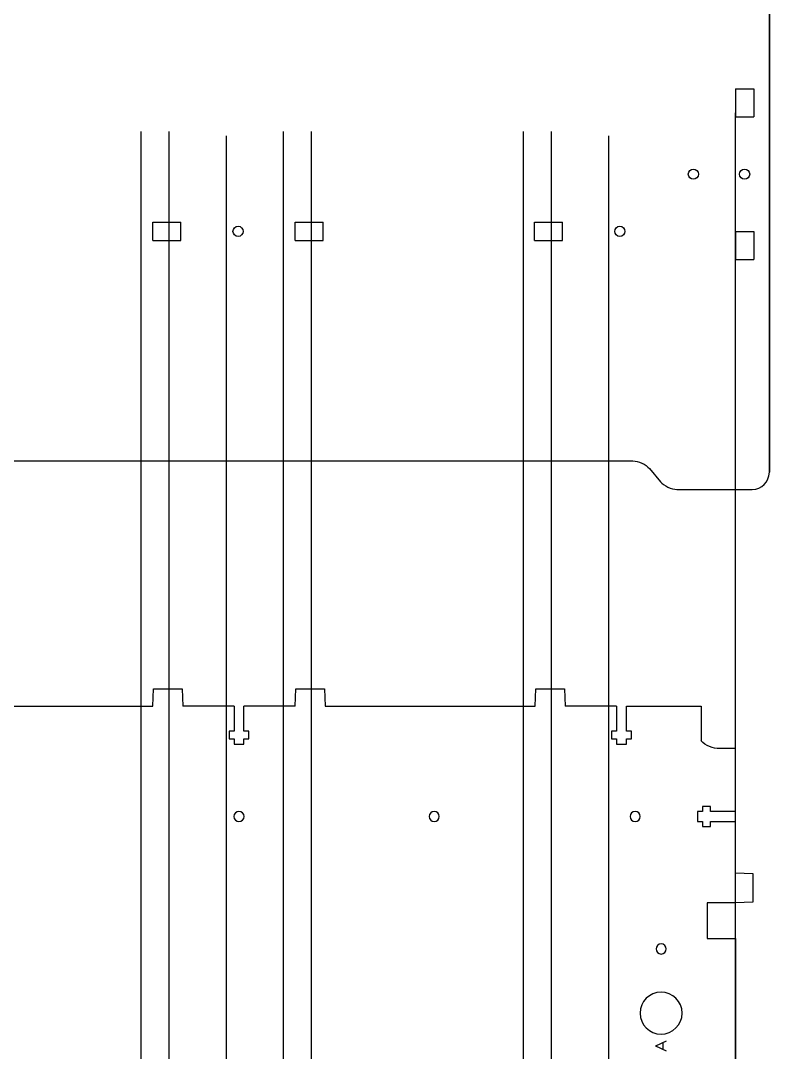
# Model space of a CAD drawing. Header units: millimetres. Extents: x -1506 to -668, y -3588 to 587.
# Drawn here: x -878.5 to -668.3, y -1629.1 to -1339.6 of the extents above; entities that cross this region are included whole.
import ezdxf

# ---------------------------------------------------------------- set-up
doc = ezdxf.new("R2010")
doc.units = ezdxf.units.MM
doc.layers.add('CUTS', color=1, linetype='Continuous', true_color=0xff0000)
doc.layers.add('TEXT', color=5, linetype='Continuous', true_color=0x0000ff)
doc.layers.add('referance lines', color=3, linetype='Continuous', lineweight=25, true_color=0x00ff00)

msp = doc.modelspace()

# ---------------------------------------------------------------- linework, layer by layer
at = {"layer": 'CUTS', "color": 1, "lineweight": 25, "true_color": 0xff0000}
for p, q in [((-668.33, -340.89), (-668.34, -1466.29)), ((-677.88, -1358.68), (-672.68, -1358.68)), ((-677.88, -1358.68), (-677.88, -1366.56)), ((-672.68, -1358.68), (-672.68, -1366.56)), ((-677.88, -1366.56), (-672.68, -1366.56)), ((-841.42, -1401.28), (-841.42, -1396.08)), ((-841.42, -1396.08), (-833.55, -1396.08)), ((-833.55, -1401.28), (-833.55, -1396.08)), ((-801.42, -1401.28), (-801.42, -1396.08)), ((-801.42, -1396.08), (-793.55, -1396.08)), ((-793.55, -1401.28), (-793.55, -1396.08)), ((-734.25, -1401.28), (-734.25, -1396.08)), ((-734.25, -1396.08), (-726.37, -1396.08)), ((-726.37, -1401.28), (-726.37, -1396.08)), ((-677.88, -1398.68), (-672.68, -1398.68)), ((-677.88, -1398.68), (-677.88, -1406.56)), ((-672.68, -1398.68), (-672.68, -1406.56)), ((-841.42, -1401.28), (-833.55, -1401.28)), ((-801.42, -1401.28), (-793.55, -1401.28)), ((-734.25, -1401.28), (-726.37, -1401.28)), ((-677.88, -1406.56), (-672.68, -1406.56)), ((-1468.02, -1463.09), (-706.65, -1463.09)), ((-841.43, -1531.92), (-841.23, -1527.04)), ((-841.23, -1527.04), (-833.2, -1527.04)), ((-833.2, -1527.04), (-833, -1531.92)), ((-801.42, -1531.92), (-801.22, -1527.04)), ((-801.22, -1527.04), (-793.19, -1527.04)), ((-793.19, -1527.04), (-792.99, -1531.92)), ((-734.09, -1531.92), (-733.89, -1527.04)), ((-733.89, -1527.04), (-725.86, -1527.04)), ((-725.86, -1527.04), (-725.66, -1531.92)), ((-900.33, -1531.92), (-841.43, -1531.92)), ((-818.62, -1531.92), (-833, -1531.92)), ((-818.62, -1531.92), (-818.62, -1538.93)), ((-815.82, -1538.93), (-815.82, -1531.92)), ((-801.42, -1531.92), (-815.82, -1531.92)), ((-792.99, -1531.92), (-734.09, -1531.92)), ((-711.28, -1531.92), (-725.66, -1531.92)), ((-711.28, -1531.92), (-711.28, -1538.93)), ((-708.48, -1538.93), (-708.48, -1531.92)), ((-687.46, -1531.92), (-687.46, -1541.73)), ((-818.62, -1538.93), (-820.02, -1538.93)), ((-820.02, -1538.93), (-820.02, -1541.13)), ((-814.42, -1538.93), (-815.82, -1538.93)), ((-814.42, -1541.13), (-814.42, -1538.93)), ((-711.28, -1538.93), (-712.68, -1538.93)), ((-712.68, -1538.93), (-712.68, -1541.13)), ((-707.08, -1538.93), (-708.48, -1538.93)), ((-707.08, -1541.13), (-707.08, -1538.93)), ((-820.02, -1541.13), (-818.62, -1541.13)), ((-818.62, -1541.13), (-818.62, -1542.58)), ((-818.62, -1542.58), (-815.82, -1542.58)), ((-815.82, -1542.58), (-815.82, -1541.13)), ((-815.82, -1541.13), (-814.42, -1541.13)), ((-712.68, -1541.13), (-711.28, -1541.13)), ((-711.28, -1541.13), (-711.28, -1542.58)), ((-711.28, -1542.58), (-708.48, -1542.58)), ((-708.48, -1542.58), (-708.48, -1541.13)), ((-708.48, -1541.13), (-707.08, -1541.13)), ((-677.88, -1543.82), (-682.27, -1543.82)), ((-677.88, -1561.5), (-677.88, -1543.82)), ((-687.1, -1560.1), (-687.1, -1561.5)), ((-684.9, -1560.1), (-687.1, -1560.1)), ((-684.9, -1561.5), (-684.9, -1560.1)), ((-687.1, -1561.5), (-688.55, -1561.5)), ((-688.55, -1561.5), (-688.55, -1564.31)), ((-677.88, -1561.5), (-684.9, -1561.5)), ((-688.55, -1564.31), (-687.1, -1564.31)), ((-687.1, -1564.31), (-687.1, -1565.7)), ((-687.1, -1565.7), (-684.9, -1565.7)), ((-684.9, -1565.7), (-684.9, -1564.31)), ((-684.9, -1564.31), (-677.88, -1564.31)), ((-677.88, -1578.7), (-677.88, -1564.31)), ((-677.88, -1578.7), (-673.01, -1578.9)), ((-673.01, -1578.9), (-673.01, -1586.93)), ((-677.88, -1587.13), (-685.78, -1587.13)), ((-685.78, -1587.13), (-685.78, -1597.09)), ((-673.01, -1586.93), (-677.88, -1587.13)), ((-685.78, -1597.09), (-677.88, -1597.09)), ((-677.88, -1597.09), (-677.88, -1646.03))]:
    msp.add_line(p, q, dxfattribs=at)
at = {"layer": 'CUTS'}
msp.add_line((-708.48, -1531.92), (-687.46, -1531.92), dxfattribs=at)
at = {"layer": 'CUTS', "color": 1, "lineweight": 25, "true_color": 0xff0000}
for points in [[(-668.34, -1466.29), (-668.33, -1173.47)], [(-702.02, -1465.25), (-698.93, -1468.93)], [(-694.3, -1471.09), (-673.14, -1471.09)]]:
    msp.add_lwpolyline(points, dxfattribs=at)
for points in [[(-691.1, -1382.62), (-691.1, -1381.83), (-690.46, -1381.19), (-689.68, -1381.19)], [(-689.68, -1384.04), (-690.46, -1384.04), (-691.1, -1383.4), (-691.1, -1382.62)], [(-689.68, -1381.19), (-688.89, -1381.19), (-688.25, -1381.83), (-688.25, -1382.62)], [(-688.25, -1382.62), (-688.25, -1383.4), (-688.89, -1384.04), (-689.68, -1384.04)], [(-676.71, -1382.62), (-676.71, -1381.83), (-676.07, -1381.19), (-675.29, -1381.19)], [(-675.29, -1384.04), (-676.07, -1384.04), (-676.71, -1383.4), (-676.71, -1382.62)], [(-675.29, -1381.19), (-674.5, -1381.19), (-673.86, -1381.83), (-673.86, -1382.62)], [(-673.86, -1382.62), (-673.86, -1383.4), (-674.5, -1384.04), (-675.29, -1384.04)], [(-818.91, -1398.68), (-818.91, -1397.89), (-818.27, -1397.25), (-817.49, -1397.25)], [(-817.49, -1397.25), (-816.7, -1397.25), (-816.06, -1397.89), (-816.06, -1398.68)], [(-711.73, -1398.68), (-711.73, -1397.89), (-711.1, -1397.25), (-710.31, -1397.25)], [(-710.31, -1397.25), (-709.52, -1397.25), (-708.89, -1397.89), (-708.89, -1398.68)], [(-817.49, -1400.1), (-818.27, -1400.1), (-818.91, -1399.46), (-818.91, -1398.68)], [(-816.06, -1398.68), (-816.06, -1399.46), (-816.7, -1400.1), (-817.49, -1400.1)], [(-710.31, -1400.1), (-711.1, -1400.1), (-711.73, -1399.46), (-711.73, -1398.68)], [(-708.89, -1398.68), (-708.89, -1399.46), (-709.52, -1400.1), (-710.31, -1400.1)], [(-706.65, -1463.09), (-705.1, -1463.09), (-703.01, -1464.06), (-702.02, -1465.25)], [(-673.14, -1471.09), (-670.5, -1471.09), (-668.34, -1468.93), (-668.34, -1466.29)], [(-698.93, -1468.93), (-697.94, -1470.11), (-695.85, -1471.09), (-694.3, -1471.09)], [(-682.27, -1543.82), (-684.2, -1543.8), (-686.13, -1543.06), (-687.61, -1541.59)], [(-817.22, -1561.48), (-818.01, -1561.48), (-818.64, -1562.12), (-818.64, -1562.91)], [(-818.64, -1562.91), (-818.64, -1563.69), (-818.01, -1564.33), (-817.22, -1564.33)], [(-815.79, -1562.91), (-815.79, -1562.12), (-816.43, -1561.48), (-817.22, -1561.48)], [(-817.22, -1564.33), (-816.43, -1564.33), (-815.79, -1563.69), (-815.79, -1562.91)], [(-762.4, -1561.48), (-763.19, -1561.48), (-763.83, -1562.12), (-763.83, -1562.91)], [(-763.83, -1562.91), (-763.83, -1563.69), (-763.19, -1564.33), (-762.4, -1564.33)], [(-760.98, -1562.91), (-760.98, -1562.12), (-761.61, -1561.48), (-762.4, -1561.48)], [(-762.4, -1564.33), (-761.61, -1564.33), (-760.98, -1563.69), (-760.98, -1562.91)], [(-705.99, -1561.48), (-706.78, -1561.48), (-707.42, -1562.12), (-707.42, -1562.91)], [(-707.42, -1562.91), (-707.42, -1563.69), (-706.78, -1564.33), (-705.99, -1564.33)], [(-704.57, -1562.91), (-704.57, -1562.12), (-705.21, -1561.48), (-705.99, -1561.48)], [(-705.99, -1564.33), (-705.21, -1564.33), (-704.57, -1563.69), (-704.57, -1562.91)], [(-685.39, -1587.13), (-685.78, -1587.13), (-685.78, -1587.13), (-685.78, -1587.13), (-685.78, -1587.13)], [(-698.73, -1598.63), (-699.51, -1598.63), (-700.15, -1599.27), (-700.15, -1600.06)], [(-700.15, -1600.06), (-700.15, -1600.84), (-699.51, -1601.48), (-698.73, -1601.48)], [(-697.3, -1600.06), (-697.3, -1599.27), (-697.94, -1598.63), (-698.73, -1598.63)], [(-698.73, -1601.48), (-697.94, -1601.48), (-697.3, -1600.84), (-697.3, -1600.06)], [(-698.73, -1612.16), (-701.99, -1612.16), (-704.63, -1614.8), (-704.63, -1618.06)], [(-692.83, -1618.06), (-692.83, -1614.8), (-695.47, -1612.16), (-698.73, -1612.16)], [(-704.63, -1618.06), (-704.63, -1621.31), (-701.99, -1623.96), (-698.73, -1623.96)], [(-698.73, -1623.96), (-695.47, -1623.96), (-692.83, -1621.31), (-692.83, -1618.06)]]:
    msp.add_open_spline(points, degree=3, dxfattribs=at)
at = {"layer": 'referance lines'}
for p, q in [((-677.88, -2509.32), (-677.88, -1365.42)), ((-844.71, -2514.6), (-844.71, -1370.7)), ((-836.83, -2514.6), (-836.83, -1370.7)), ((-820.77, -2515.78), (-820.77, -1371.88)), ((-804.71, -2514.6), (-804.71, -1370.7)), ((-796.83, -2514.6), (-796.83, -1370.7)), ((-737.37, -2514.6), (-737.37, -1370.7)), ((-729.49, -2514.6), (-729.49, -1370.7)), ((-713.43, -2515.78), (-713.43, -1371.88))]:
    msp.add_line(p, q, dxfattribs=at)
at = {"layer": 'TEXT', "color": 5, "lineweight": 25, "true_color": 0x0000ff}
for points in [[(-697.22, -1628.71), (-700.24, -1627.32), (-700.24, -1627.21), (-697.22, -1625.82)], [(-698.21, -1626.28), (-698.21, -1628.26)]]:
    msp.add_lwpolyline(points, dxfattribs=at)

doc.saveas('drawing.dxf')
